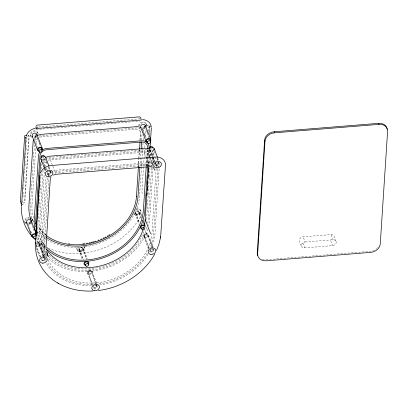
<?xml version="1.0" encoding="UTF-8"?>
<svg xmlns="http://www.w3.org/2000/svg" width="408" height="408" viewBox="0 0 408 408"><rect width="100%" height="100%" fill="white"/><g stroke="black" fill="none" stroke-linecap="round" stroke-linejoin="round"><path stroke-width="0.31" stroke-dasharray="2.04 1.53" d="M22.731 200.512L22.481 204.301L23.18 204.245A2.142 1.214 3.7 0 0 22.491 204.372M22.935 197.36L23.261 192.311M23.47 189.154L23.756 184.737M23.965 181.58L24.25 177.164M24.495 173.38L24.786 168.958M24.99 165.806L25.281 161.389M25.485 158.233L25.811 153.184M26.02 150.027L26.306 145.61M26.515 142.453L26.8 138.037M24.582 200.884L28.825 135.711M34.374 144.906L30.452 205.096A55.136 43.977 -20.8 0 0 33.563 222.217M33.665 218.178A53.565 42.723 -20.8 0 1 31.982 204.969L35.7 147.987M35.986 143.555L36.108 141.658A5.355 4.274 -20.8 0 1 37.842 138.419M41.203 173.68L37.648 228.215A56.707 45.227 -20.8 0 0 46.313 254.408M41.494 169.244L41.902 163.97M43.08 170.416L39.321 228.072A54.993 43.865 -20.8 0 0 45.839 251.053M45.441 247.855A53.565 42.723 -20.8 0 1 40.713 227.95L44.554 169.075M44.717 166.541L44.839 164.643A5.355 4.274 -20.8 0 1 46.094 161.874M138.184 166.801L138.679 159.202M138.725 158.569L139.301 149.705M139.919 140.209L140.413 132.682L140.158 131.172L140.311 131.575M138.414 166.78L138.909 159.186M138.95 158.554L139.526 149.69M140.143 140.194L140.449 132.824M139.944 166.643L141.061 149.537M141.678 140.031L142.137 133.064M141.438 167.137L139.536 196.309A56.707 45.227 -20.8 0 1 104.994 240.868A56.707 45.227 -20.8 0 1 46.752 239.394M141.479 166.505L143.009 143.045M143.213 139.873L143.381 137.338M143.529 166.744L141.882 192.122L142.27 193.05L143.228 193.31M143.57 166.112L144.728 148.41M144.769 147.778L145.013 143.983M145.467 137.027L145.921 130.07M146.253 166.168L147.324 149.695M146.39 166.066L147.461 149.66M148.242 137.669L148.369 135.772M148.655 131.356L149.027 125.679L146.936 125.848A0.714 0.571 -20.8 0 0 146.385 126.097M146.936 166.01L148.002 149.603M148.619 140.138L148.742 138.246M149.114 132.564L149.486 126.888L149.027 125.679M147.395 166.449L147.971 157.595M148.012 156.963L148.466 150.006M149.456 134.834L150.073 125.348M147.783 166.015L148.818 150.164M148.67 166.342L149.165 158.743M149.206 158.11L149.328 156.213A5.355 4.274 -20.8 0 0 144.391 152.23L50.352 159.819A5.355 4.274 -20.8 0 0 48.333 160.313M148.828 166.474L149.318 158.906M149.486 156.381L149.894 150.067M149.981 167.464L146.594 219.417A54.993 43.865 -20.8 0 1 146.457 220.973M150.022 166.831L150.715 155.377A6.788 5.416 -20.8 0 0 145.33 151.031L49.562 158.758A6.788 5.416 -20.8 0 0 47.869 159.268M151.613 167.928L148.267 219.29A56.707 45.227 -20.8 0 1 147.778 223.309M151.659 167.295L152.235 158.416M152.276 157.784L152.388 155.055A8.507 6.783 -20.8 0 0 145.641 149.614L49.434 157.376A8.507 6.783 -20.8 0 0 46.313 158.498M153.01 167.785L149.66 219.188A58.135 46.369 -20.8 0 1 148.66 225.782M153.301 163.343L153.714 156.998M47.257 178.066L43.003 242.311A56.707 45.227 -20.8 0 0 44.548 255.551M141.989 213.858C125.827 246.34 82.931 262.512 49.383 248.63M146.385 125.741L147.196 125.287L150.169 125.037M27.815 135.456L27.938 135.451A1.428 1.137 -20.8 0 1 29.131 136.517L24.888 201.69A1.428 1.137 -20.8 0 1 23.537 202.965L22.486 203.051M150.353 126.842L148.782 127.056A2.142 1.239 -0.7 0 1 150.399 127.209M38.51 127L140.464 118.774M149.486 126.888L150.414 126.812M39.602 137.328A5.355 4.274 -20.8 0 1 41.621 136.833L135.66 129.244A5.355 4.274 -20.8 0 1 140.602 133.227M305.082 241.99L332.943 239.746A3.57 2.846 -20.8 0 1 336.238 242.398A3.57 2.846 -20.8 0 1 332.561 245.616L304.7 247.865A3.57 2.846 -20.8 0 1 301.405 245.208A3.57 2.846 -20.8 0 1 305.082 241.99L303.246 237.16M28.427 135.14L29.075 136.124M336.044 241.296L333.984 236.033L332.948 235.023L331.689 234.569L302.976 236.783C297.85 237.262 299.523 243.627 301.599 246.31M45.023 246.519L37.205 241.286M45.941 234.835L41.407 230.811L37.679 226.216M331.107 234.911L332.943 239.746M330.725 240.781L332.561 245.616M302.864 243.03L304.7 247.865M146.237 123.731L146.543 124.537M157.702 157.921L158.814 160.859M146.737 131.075L147.405 132.84M157.034 158.171L157.921 160.523M144.626 126.026L147.905 134.655M153.337 148.951L153.994 150.674M154.214 151.251L155.524 154.703M156.835 158.156L158.146 161.609M158.365 162.185L158.804 163.333M153.265 152.786L154.601 156.31M154.826 156.896L156.162 160.421M157.054 162.772L158.62 166.882A9.94 7.925 -20.8 0 0 155.785 163.771M143.213 130.356L146.115 137.991M151.944 153.342L155.071 161.563M155.29 162.149L157.299 167.433A8.507 6.783 -20.8 0 0 154.872 164.776M142.28 128.892L145.121 136.374M150.333 150.093L153.173 157.57M153.393 158.146L154.703 161.599M143.846 133.518L144.962 136.456M150.124 150.042L152.577 156.504M152.801 157.09L154.586 161.787M154.811 162.379L155.479 164.138M149.461 150.312L153.923 162.058M150.363 154.005L151.256 156.356M151.475 156.942L153.709 162.812M149.042 154.561L149.71 156.32M149.935 156.907L153.056 165.133M149.328 156.213L152.898 165.607M135.507 128.841L135.66 129.244M144.391 152.23L146.625 158.105M146.849 158.692L149.746 166.326M140.602 210.202L140.908 211.007A3.927 3.131 -20.8 0 1 138.633 215.291A3.927 3.131 -20.8 0 1 133.748 214.2M139.766 212.022A2.499 1.994 -20.8 0 1 136.818 214.929A2.499 1.994 -20.8 0 1 135.67 211.67A2.499 1.994 -20.8 0 1 139.766 212.022L141.55 216.719M148.497 234.993A2.499 1.994 -20.8 0 1 145.564 237.915A2.499 1.994 -20.8 0 1 144.386 234.666A2.499 1.994 -20.8 0 1 148.497 234.993L153.179 247.325M139.092 212.262A1.785 1.423 -20.8 0 1 136.996 214.343A1.785 1.423 -20.8 0 1 136.165 212.017A1.785 1.423 -20.8 0 1 139.092 212.262L141.326 218.132M147.824 235.243A1.785 1.423 -20.8 0 1 145.727 237.323A1.785 1.423 -20.8 0 1 144.896 235.003A1.785 1.423 -20.8 0 1 147.824 235.243L153.179 249.339M138.776 211.92A1.607 1.28 -20.8 0 1 136.884 213.792A1.607 1.28 -20.8 0 1 136.134 211.701A1.607 1.28 -20.8 0 1 138.776 211.92L141.178 218.249M142.928 222.85L143.361 224.002M147.048 233.692A1.607 1.28 -20.8 0 1 145.156 235.569A1.607 1.28 -20.8 0 1 144.406 233.478A1.607 1.28 -20.8 0 1 147.048 233.692L153.163 249.803M135.767 213.063L139.485 222.839M144.044 234.835L149.068 248.069M135.757 213.527L139.327 222.926M144.488 236.513L148.951 248.258M135.089 213.787L139.108 224.354M143.825 236.783L148.512 249.115M84.308 246.707L84.614 247.513M41.468 136.43L41.621 136.833M50.352 159.819L52.586 165.689M52.805 166.275L55.707 173.91M83.411 248.355A2.499 1.994 -20.8 0 1 80.504 251.292A2.499 1.994 -20.8 0 1 79.295 248.059A2.499 1.994 -20.8 0 1 83.411 248.355L87.424 258.927M92.132 271.325L96.818 283.662M82.737 248.605L86.756 259.177M91.468 271.585L95.931 283.336M96.155 283.922L96.823 285.682M82.416 248.263L86.573 259.197M90.688 270.04L96.155 284.422M96.37 284.998L96.808 286.151M37.75 132.58L38.056 133.385M49.149 166.617L50.266 169.555M39.086 142.137L39.755 143.902M46.257 161.012L46.925 162.772M48.486 166.887L49.378 169.233M35.868 134.166L37.837 139.342M38.051 139.919L40.239 145.671M45.232 158.819L47.415 164.572M48.511 167.448L49.603 170.325M49.822 170.901L50.255 172.054M79.402 249.364L83.365 259.799M87.669 271.142L92.728 284.452M79.387 249.829L83.176 259.814M88.113 272.814L92.611 284.646M92.83 285.233L93.503 286.992M78.754 250.175L82.324 259.575M87.445 273.054L91.907 284.804M35.955 141.255L36.108 141.658M44.839 164.643L46.849 169.927M47.073 170.513L49.082 175.802M76.944 249.446L77.25 250.252M34.175 138.761L34.828 140.485M35.705 142.785L36.577 145.09M36.797 145.666L37.454 147.39M41.789 158.809L45.069 167.438M45.288 168.014L46.16 170.315M45.37 168.739L46.043 170.503M44.702 168.994L45.37 170.753M30.421 135.415L30.727 136.216M31.829 204.566L31.982 204.969M40.713 227.95L45.849 241.459M42.891 242.551L45.344 249.007M41.555 243.056L46.685 256.566M32.691 220.121L33.584 222.472M37.148 231.871L38.041 234.218M32.115 219.05L32.421 219.856M39.948 243.663L44.625 256.025M39.28 243.959L44.635 258.055M30.233 220.636L30.666 221.789M30.886 222.36L34.603 232.142M38.5 242.413L44.62 258.524M38.617 244.173L43.08 255.918M43.299 256.505L43.972 258.269M28.101 224.079L31.819 233.861M36.154 245.279L40.525 256.785M30.559 231.05L31.227 232.815M35.945 245.223L40.402 256.974M36.164 247.824L39.734 257.224M24.786 221.881L25.092 222.686M159.14 168.886L155.014 233.284A58.135 46.369 -20.8 0 1 151.633 247.253M157.743 169.152L153.622 233.386A56.707 45.227 -20.8 0 1 150.322 247.019M153.796 155.729L153.785 154.79A9.94 7.925 -20.8 0 0 150.43 149.675M95.253 289.935A3.927 3.131 -20.8 0 1 94.768 289.966M93.6 284.065A3.927 3.131 -20.8 0 1 93.82 283.953M94.998 283.56A3.927 3.131 -20.8 0 1 96.671 283.55M95.416 285.396A1.607 1.28 -20.8 0 1 96.864 286.691A1.607 1.28 -20.8 0 1 95.013 288.048A1.607 1.28 -20.8 0 1 93.784 286.595M93.845 286.426A1.607 1.28 -20.8 0 1 94.034 286.11M94.386 285.773A1.607 1.28 -20.8 0 1 94.641 285.615M84.15 246.34A3.927 3.131 -20.8 0 1 80.366 251.262A3.927 3.131 -20.8 0 1 77.285 246.845M83.813 246.366A3.927 3.131 -20.8 0 1 83.446 250.925A3.927 3.131 -20.8 0 1 78.04 251.323A3.927 3.131 -20.8 0 1 78.356 246.769M262.385 259.462A9.287 7.405 -20.8 0 0 265.812 259.763L370.301 251.333A9.287 7.405 -20.8 0 0 376.849 248.579M378.395 246.881A9.287 7.405 -20.8 0 1 377.68 247.768M45.645 234.983A53.565 42.723 -20.8 0 1 37.903 226.746M34.899 140.291A6.931 5.528 -20.8 0 1 36.817 137.593M39.092 136.18A6.931 5.528 -20.8 0 1 40.82 135.66L136.624 127.928A6.931 5.528 -20.8 0 1 140.418 129.234M45.793 236.956A55.136 43.977 -20.8 0 1 37.434 228.761M34.379 138.317A8.507 6.783 -20.8 0 1 36.649 136.099M45.37 238.471A56.707 45.227 -20.8 0 1 37.582 231.423M142.234 128.862A8.507 6.783 -20.8 0 1 143.662 132.075M45.099 247.87A56.707 45.227 -20.8 0 1 37.159 236.222M45.252 245.825A55.136 43.977 -20.8 0 1 37.307 232.07M36.108 129.03A1.428 1.137 -20.8 0 0 37.215 129.443L138.919 121.237A1.428 1.137 -20.8 0 0 139.832 120.89M27.05 136.823A2.142 1.209 4.6 0 1 27.576 136.741M155.948 168.769A6.788 5.416 -20.8 0 1 156.07 169.473L151.949 233.514A54.993 43.865 -20.8 0 1 106.442 281.005A54.993 43.865 -20.8 0 1 48.103 259.927M153.087 165.628A6.788 5.416 -20.8 0 0 150.685 165.128L54.917 172.854A6.788 5.416 -20.8 0 0 54.06 173.063M46.65 256.443A54.993 43.865 -20.8 0 1 44.676 242.168L48.904 178.118A6.788 5.416 -20.8 0 1 49.118 177.388M153.056 164.011A8.507 6.783 -20.8 0 0 150.996 163.71L54.789 171.472A8.507 6.783 -20.8 0 0 53.713 171.737M147.212 253.225A56.707 45.227 -20.8 0 1 99.098 283.846M92.438 284.427A56.707 45.227 -20.8 0 1 47.241 262.012M46.206 259.916A56.707 45.227 -20.8 0 1 45.589 258.483M48.465 175.399A8.507 6.783 -20.8 0 1 52.668 172.11M153.663 162.884A9.94 7.925 -20.8 0 0 151.256 162.527L54.682 170.32A9.94 7.925 -20.8 0 0 53.428 170.626M150.552 249.665A58.135 46.369 -20.8 0 1 149.333 252.052M147.976 254.398A58.135 46.369 -20.8 0 1 100.098 284.866M96.186 285.35A58.135 46.369 -20.8 0 1 95.212 285.437M91.316 285.636A58.135 46.369 -20.8 0 1 46.344 263.328M45.232 261.202A58.135 46.369 -20.8 0 1 43.697 257.514M43.197 256A58.135 46.369 -20.8 0 1 41.611 242.429L45.88 178.026A9.94 7.925 -20.8 0 1 46.196 176.955M47.292 174.91A9.94 7.925 -20.8 0 1 51.036 171.63M43.763 163.292A6.788 5.416 -20.8 0 1 45.64 160.65M145.824 224.879A54.993 43.865 -20.8 0 1 134.191 247.121M133.595 247.789A54.993 43.865 -20.8 0 1 131.723 249.737M131.08 250.374A54.993 43.865 -20.8 0 1 124.027 256.255M123.272 256.79A54.993 43.865 -20.8 0 1 122.502 257.321M121.727 257.836A54.993 43.865 -20.8 0 1 120.941 258.346M120.146 258.84A54.993 43.865 -20.8 0 1 114.378 262.023M113.526 262.431A54.993 43.865 -20.8 0 1 105.626 265.588M104.723 265.878A54.993 43.865 -20.8 0 1 102 266.669M101.087 266.909A54.993 43.865 -20.8 0 1 48.746 254.633M146.885 227.338A56.707 45.227 -20.8 0 1 104.621 267.337A56.707 45.227 -20.8 0 1 49.052 257.321M43.11 161.303A8.507 6.783 -20.8 0 1 45.375 159.079M147.762 229.077A58.135 46.369 -20.8 0 1 103.958 268.729A58.135 46.369 -20.8 0 1 47.945 258.172M45.67 255.801A58.135 46.369 -20.8 0 1 36.73 237.232M42.702 159.865A9.94 7.925 -20.8 0 1 44.589 158.212M31.125 136.384A3.927 3.131 -20.8 0 1 33.16 130.948A3.927 3.131 -20.8 0 1 37.811 134.181M36.389 136.211A3.927 3.131 -20.8 0 1 33.64 137.19M31.645 136.746A3.927 3.131 -20.8 0 1 31.462 136.634M31.595 137.323A3.927 3.131 -20.8 0 1 32.89 131.983A3.927 3.131 -20.8 0 1 38.209 134.171M36.695 137.017A3.927 3.131 -20.8 0 1 34.19 137.981M35.94 134.65A1.607 1.28 -20.8 0 1 34.828 135.956A1.607 1.28 -20.8 0 1 33.13 135.716M36.475 136.139A2.499 1.994 -20.8 0 1 33.701 137.185M36.21 135.323A1.785 1.423 -20.8 0 1 33.645 136.527M40.693 150.44A1.785 1.423 -20.8 0 1 40.28 150.623M50.934 171.314A2.499 1.994 -20.8 0 1 51.01 171.554M51.046 171.809A2.499 1.994 -20.8 0 1 49.251 174.129A2.499 1.994 -20.8 0 1 46.435 173.441M50.138 171.345A1.785 1.423 -20.8 0 1 49.271 173.502A1.785 1.423 -20.8 0 1 46.935 172.849M49.445 170.855A1.785 1.423 -20.8 0 1 49.955 171.141M45.385 158.87A2.499 1.994 -20.8 0 1 42.305 160.145M44.87 158.488A1.785 1.423 -20.8 0 1 42.371 159.513M50.419 175.328A3.927 3.131 -20.8 0 1 50.194 175.435M49.495 175.7A3.927 3.131 -20.8 0 1 48.042 175.884M47.445 169.794A3.927 3.131 -20.8 0 1 47.915 169.621M48.95 171.314A1.607 1.28 -20.8 0 1 50.301 172.706A1.607 1.28 -20.8 0 1 48.333 173.956A1.607 1.28 -20.8 0 1 47.292 172.37M47.42 172.13A1.607 1.28 -20.8 0 1 47.67 171.839M47.904 171.651A1.607 1.28 -20.8 0 1 48.552 171.37M43.957 157.08A1.607 1.28 -20.8 0 1 42.31 157.855M145.279 126.959A2.499 1.994 -20.8 0 1 142.305 128.444A3.927 3.131 -20.8 0 0 145.37 127.056M144.779 125.965A1.785 1.423 -20.8 0 1 143.815 127.617A1.785 1.423 -20.8 0 1 141.78 127.561M149.471 142.203A2.499 1.994 -20.8 0 1 149.328 142.275M138.776 125.985A3.927 3.131 -20.8 0 1 142.774 121.967A3.927 3.131 -20.8 0 1 146.36 125.327M139.113 125.975A3.927 3.131 -20.8 0 1 143.805 122.767A3.927 3.131 -20.8 0 1 146.543 126.541M145.319 128.183A3.927 3.131 -20.8 0 1 142.356 129.244M140.209 128.627A3.927 3.131 -20.8 0 1 140.041 128.5M139.74 128.219A3.927 3.131 -20.8 0 1 139.607 128.066M144.463 125.939A1.607 1.28 -20.8 0 1 143.402 127.179A1.607 1.28 -20.8 0 1 141.755 127.046M160.196 165.617A3.927 3.131 -20.8 0 1 160.033 165.786M159.666 166.102A3.927 3.131 -20.8 0 1 159.472 166.25M157.661 167.03A3.927 3.131 -20.8 0 1 156.453 167.122M154.821 161.746A3.927 3.131 -20.8 0 1 155.014 161.594M155.637 161.201A3.927 3.131 -20.8 0 1 156.091 160.992M157.529 160.655A3.927 3.131 -20.8 0 1 158.013 160.645M157.626 162.562A1.607 1.28 -20.8 0 1 158.753 164.184A1.607 1.28 -20.8 0 1 156.483 165.113A1.607 1.28 -20.8 0 1 156.096 163.185M156.56 162.817A1.607 1.28 -20.8 0 1 156.835 162.69M152.398 148.441A1.607 1.28 -20.8 0 1 150.419 149.022M159.523 162.741A2.499 1.994 -20.8 0 1 158.003 165.286A2.499 1.994 -20.8 0 1 154.999 164.74M158.743 162.705A1.785 1.423 -20.8 0 1 157.483 164.868A1.785 1.423 -20.8 0 1 155.397 163.695M158.207 162.195A1.785 1.423 -20.8 0 1 158.584 162.481M153.699 150.414A2.499 1.994 -20.8 0 1 151.123 151.434A2.499 1.994 -20.8 0 1 149.364 149.945M153.505 149.41A1.785 1.423 -20.8 0 1 151.858 150.838A1.785 1.423 -20.8 0 1 150.093 149.955M152.505 253.378A3.927 3.131 -20.8 0 1 152.266 253.445M149.578 247.921A3.927 3.131 -20.8 0 1 150.001 247.671M150.69 247.376A3.927 3.131 -20.8 0 1 153.515 247.314M150.924 249.288A1.607 1.28 -20.8 0 1 153.209 249.961A1.607 1.28 -20.8 0 1 151.373 251.685A1.607 1.28 -20.8 0 1 150.292 249.885M150.46 249.655A1.607 1.28 -20.8 0 1 150.756 249.395M153.918 249.334A2.499 1.994 -20.8 0 1 152.072 251.869A2.499 1.994 -20.8 0 1 149.18 250.879M152.883 248.885A1.785 1.423 -20.8 0 1 152.215 251.195A1.785 1.423 -20.8 0 1 149.787 250.436M145.177 227.011A2.499 1.994 -20.8 0 1 144.855 227.771M144.677 228.006A2.499 1.994 -20.8 0 1 144.35 228.327M136.17 208.626A3.927 3.131 -20.8 0 1 140.602 212.206A3.927 3.131 -20.8 0 1 134.099 214.164M136.241 209.508A3.927 3.131 -20.8 0 1 140.908 211.007M135.558 209.814A3.927 3.131 -20.8 0 1 136.007 209.6M144.825 227.883A1.607 1.28 -20.8 0 1 144.325 229.51M45.375 258.024A2.499 1.994 -20.8 0 1 43.763 260.539A2.499 1.994 -20.8 0 1 40.8 259.911M44.242 257.55A1.785 1.423 -20.8 0 1 43.687 259.947A1.785 1.423 -20.8 0 1 41.239 259.055M36.149 243.168A2.499 1.994 -20.8 0 1 39.392 242.984A2.499 1.994 -20.8 0 1 39.484 245.692A2.499 1.994 -20.8 0 1 36.261 246.478M36.19 243.959A1.785 1.423 -20.8 0 1 38.755 243.362A1.785 1.423 -20.8 0 1 38.821 245.519A1.785 1.423 -20.8 0 1 36.241 245.682M45.951 260.926A3.927 3.131 -20.8 0 1 45.778 261.094M44.329 262.007A3.927 3.131 -20.8 0 1 43.86 262.166M39.688 258.126A3.927 3.131 -20.8 0 1 39.8 257.933M40.565 257.05A3.927 3.131 -20.8 0 1 40.749 256.892M42.514 256.02A3.927 3.131 -20.8 0 1 44.88 256.035M42.815 257.866A1.607 1.28 -20.8 0 1 44.661 259.202A1.607 1.28 -20.8 0 1 42.192 260.284A1.607 1.28 -20.8 0 1 42.35 258.07M36.7 241.755A1.607 1.28 -20.8 0 1 38.556 243.02A1.607 1.28 -20.8 0 1 36.215 244.234M31.12 217.796A3.927 3.131 -20.8 0 1 32.115 220.861M30.554 222.824A3.927 3.131 -20.8 0 1 28.004 223.661M25.49 222.855A3.927 3.131 -20.8 0 1 25.077 219.285A3.927 3.131 -20.8 0 1 28.978 217.178M31.595 218.724A3.927 3.131 -20.8 0 1 32.528 221.253M31.248 223.334A3.927 3.131 -20.8 0 1 28.555 224.451M26.51 224.119A3.927 3.131 -20.8 0 1 26.132 223.91M25.959 223.793A3.927 3.131 -20.8 0 1 25.383 220.091A3.927 3.131 -20.8 0 1 29.524 217.989M30.253 221.371A1.607 1.28 -20.8 0 1 28.03 222.488M27.698 222.345A1.607 1.28 -20.8 0 1 27.56 222.243M30.641 222.829A2.499 1.994 -20.8 0 1 28.065 223.655M30.6 221.697A1.785 1.423 -20.8 0 1 28.004 222.998M35.236 237.466A2.499 1.994 -20.8 0 1 34.792 237.645M34.425 237.15A1.785 1.423 -20.8 0 1 34.206 237.186M87.236 265.154A2.499 1.994 -20.8 0 1 87.088 265.215M86.904 264.675A1.785 1.423 -20.8 0 1 86.685 264.741M97.527 285.544A2.499 1.994 -20.8 0 1 95.834 288.191A2.499 1.994 -20.8 0 1 92.846 287.273M96.364 285.115A1.785 1.423 -20.8 0 1 95.89 287.543A1.785 1.423 -20.8 0 1 93.417 286.64M88.735 271.922A1.607 1.28 -20.8 0 0 90.714 270.116A1.607 1.28 -20.8 0 0 88.113 269.79A1.607 1.28 -20.8 0 0 88.735 271.922M80.463 250.15A1.607 1.28 -20.8 0 0 82.442 248.339A1.607 1.28 -20.8 0 0 79.841 248.013A1.607 1.28 -20.8 0 0 80.463 250.15M80.565 250.696A1.785 1.423 -20.8 0 0 82.768 248.686A1.785 1.423 -20.8 0 0 79.876 248.324A1.785 1.423 -20.8 0 0 80.565 250.696M89.102 274.268A2.499 1.994 -20.8 0 0 92.172 271.447A2.499 1.994 -20.8 0 0 88.123 270.953A2.499 1.994 -20.8 0 0 89.102 274.268M89.296 273.681A1.785 1.423 -20.8 0 0 91.499 271.672A1.785 1.423 -20.8 0 0 88.607 271.31A1.785 1.423 -20.8 0 0 89.296 273.681"/><path stroke-width="0.61" d="M21.44 206.438C20.951 216.929 24.49 227.567 31.35 235.544M20.4 201.226L24.648 136.048M35.899 128.377L35.975 127.204M35.618 242.928L40.035 175.175M46.262 235.457A53.565 42.723 -20.8 0 0 102.163 239.384A53.565 42.723 -20.8 0 0 136.471 196.539L138.373 167.418M139.567 149.058L140.02 142.091M139.903 167.275L138.006 196.421A55.136 43.977 -20.8 0 1 103.556 240.144A55.136 43.977 -20.8 0 1 46.446 237.42M141.102 148.905L141.556 141.933M146.207 166.801L143.361 210.518A55.136 43.977 -20.8 0 1 104.519 256.03A55.136 43.977 -20.8 0 1 45.788 246.391M147.405 148.425L147.482 146.462A6.931 5.528 -20.8 0 0 141.979 142.025L46.175 149.756A6.931 5.528 -20.8 0 0 40.035 155.132L35.807 219.193A55.136 43.977 -20.8 0 0 36.542 229.133M147.742 166.648L144.891 210.406A56.707 45.227 -20.8 0 1 106.309 256.688A56.707 45.227 -20.8 0 1 46.262 248.987M148.9 148.894L149.012 146.171A8.507 6.783 -20.8 0 0 142.264 140.724L46.058 148.486A8.507 6.783 -20.8 0 0 41.998 150.19M150.557 233.616L145.202 219.519L148.629 166.974M147.099 192.979L146.931 195.503A2.142 1.214 3.7 0 0 146.885 195.401M147.262 190.454L147.507 186.67M147.635 184.778L147.88 180.989M148.043 178.464L148.293 174.68M148.456 172.156L148.701 168.371M150.062 147.543L151.337 127.984A2.142 1.239 -0.7 0 0 151.144 127.678M257.754 255.724A9.287 7.405 -20.8 0 1 257.254 252.858L264.603 140.128A9.287 7.405 -20.8 0 1 274.156 131.764L378.644 123.333A9.287 7.405 -20.8 0 1 387.192 129.244M378.644 123.333L379.042 124.379A9.287 7.405 -20.8 0 1 387.6 131.284L380.251 244.015A9.287 7.405 -20.8 0 1 370.699 252.379L266.21 260.809A9.287 7.405 -20.8 0 1 257.652 253.909L265.001 141.173L264.603 140.128M160.635 236.875L165.47 165.378C166.041 160.069 160.415 156.361 155.545 157.095L51.056 165.526C46.614 165.908 42.203 168.621 40.54 172.87M156.499 250.522L158.947 244.157L160.502 237.686M160.487 237.787L160.65 236.773M35.98 126.521L36.679 125.271M26.194 136.073C27.341 132.039 31.09 129.142 35.103 128.306M98.389 290.532C121.293 287.66 143.438 274.497 154.739 254.036M51.036 176.985L50.245 179.056L46.084 246.029M24.776 135.691L26.632 135.288M108.931 235.186L109.727 234.717M107.324 236.084L108.13 235.64M104.866 237.354L105.692 236.941M53.147 175.144L55.978 174.287L150.042 166.699L152.704 167.091M103.193 238.144L104.03 237.757M100.643 239.246L101.495 238.889M98.047 240.241L98.914 239.919M94.528 241.398L95.416 241.128M92.749 241.903L93.641 241.658M90.959 242.357L91.856 242.138M89.163 242.765L90.061 242.566M86.455 243.275L87.358 243.117M84.645 243.55L82.839 243.775M37.138 125.113L138.842 116.907A1.428 0.811 3.7 0 1 140.541 117.601L141 118.81M265.001 141.173A9.287 7.405 -20.8 0 1 274.553 132.809L379.042 124.379M93.024 291.001C81.136 291.618 68.927 289.359 58.507 283.453M142.484 119.61C146.605 119.595 150.934 122.517 151.322 126.842M68.626 243.683L69.493 243.79M35.547 246.549C35.654 261.605 44.819 275.686 57.768 283.025M57.686 282.979L58.589 283.504M35.802 240.088L34.456 238.848M274.156 131.764L274.553 132.809M257.254 252.858L257.652 253.909M145.401 125.552L150.756 139.648M154.132 148.522L157.478 157.335M140.724 127.316L146.079 141.413M153.347 166.785L154.683 170.309M136.318 196.136L136.471 196.539M142.892 220.244L144.452 224.354M36.853 134.247L42.208 148.344M45.579 157.218L48.924 166.031M32.176 136.012L37.531 150.108M40.912 159.008L44.477 168.402M46.68 252.532L48.246 256.647L46.67 251.088M36.348 234.228L31.217 220.682A56.707 45.227 -20.8 0 1 28.922 205.229L33.17 140.989A8.507 6.783 -20.8 0 1 33.441 140.071M21.221 203.633L20.41 201.44M26.54 222.482L31.895 236.579M36.343 224.232A53.565 42.723 -20.8 0 1 35.644 222.931M36.531 128.28A2.142 0.428 84.8 0 1 36.97 128.449L141.459 120.018A2.142 0.52 88.5 0 0 141.02 119.722M26.341 137.119A2.142 1.209 4.6 0 0 25.949 138.098L21.547 205.622A2.142 1.214 3.7 0 1 21.599 204.994M36.123 226.879A55.136 43.977 -20.8 0 1 35.715 226.231M37.582 135.517A8.507 6.783 -20.8 0 1 40.703 134.39L136.91 126.628A8.507 6.783 -20.8 0 1 140.786 127.694M31.804 222.125A56.707 45.227 -20.8 0 1 31.508 221.406M39.734 152.414A8.507 6.783 -20.8 0 0 38.525 155.081L34.272 219.326A56.707 45.227 -20.8 0 0 36.577 234.773M21.44 203.964A1.428 1.137 -20.8 0 1 21.165 203.235M25.413 138.062A1.428 1.137 -20.8 0 1 25.877 137.2M36.45 128.311A1.428 1.137 -20.8 0 1 36.547 128.005M36.99 127.474A1.428 1.137 -20.8 0 1 37.903 127.128M145.202 219.519A53.565 42.723 -20.8 0 1 103.097 265.18A53.565 42.723 -20.8 0 1 45.829 248.487M149.415 149.17A9.94 7.925 -20.8 0 0 145.901 148.43L49.327 156.223A9.94 7.925 -20.8 0 0 45.681 157.534M36.496 235.64A58.135 46.369 -20.8 0 1 36.261 228.332L40.525 163.929A9.94 7.925 -20.8 0 1 41.937 160.813M32.793 136.818A2.499 1.994 -20.8 0 1 33.823 133.294A2.499 1.994 -20.8 0 1 36.919 135.262M39.357 151.317A2.499 1.994 -20.8 0 1 37.597 148.823A2.499 1.994 -20.8 0 1 41.055 147.319A2.499 1.994 -20.8 0 1 41.83 150.236M38.995 150.623A1.785 1.423 -20.8 0 1 38.372 148.716A1.785 1.423 -20.8 0 1 40.749 147.88A1.785 1.423 -20.8 0 1 41.397 149.782M41.427 159.727A2.499 1.994 -20.8 0 1 42.32 156.376A2.499 1.994 -20.8 0 1 45.691 157.712M41.402 157.493A1.607 1.28 -20.8 0 1 42.187 155.336A1.607 1.28 -20.8 0 1 44.207 156.427M140.984 127.75A2.499 1.994 -20.8 0 1 142.581 124.46A2.499 1.994 -20.8 0 1 145.462 126.444M147.512 142.514A2.499 1.994 -20.8 0 1 146.237 139.837A2.499 1.994 -20.8 0 1 149.741 138.618A2.499 1.994 -20.8 0 1 150.312 141.54M147.477 141.851A1.785 1.423 -20.8 0 1 146.911 139.944A1.785 1.423 -20.8 0 1 149.257 139.118A1.785 1.423 -20.8 0 1 149.95 140.979M149.96 148.767A1.607 1.28 -20.8 0 1 150.578 146.635A1.607 1.28 -20.8 0 1 152.735 147.461M149.364 149.43A2.499 1.994 -20.8 0 1 152.22 147.324A2.499 1.994 -20.8 0 1 154.163 149.542M142.173 229.026A2.499 1.994 -20.8 0 1 140.689 226.165A2.499 1.994 -20.8 0 1 144.611 225.394M141.749 228.281A1.785 1.423 -20.8 0 1 141.724 225.935A1.785 1.423 -20.8 0 1 144.417 226.272M143.397 229.893A1.607 1.28 -20.8 0 1 141.882 228.393A1.607 1.28 -20.8 0 1 144.264 227.384M35.695 246.111A2.499 1.994 -20.8 0 1 35.705 243.586M35.71 243.902A1.607 1.28 -20.8 0 1 35.72 242.413M29.993 218.035A3.927 3.131 -20.8 0 1 30.442 218.137M36.113 237.961A1.607 1.28 -20.8 0 1 33.793 238.435A1.607 1.28 -20.8 0 1 33.813 236.487A1.607 1.28 -20.8 0 1 36.128 236.405M27.157 223.288A2.499 1.994 -20.8 0 1 27.759 219.963A2.499 1.994 -20.8 0 1 31.294 220.958M31.329 221.34A2.499 1.994 -20.8 0 1 31.202 221.993M33.716 237.782A2.499 1.994 -20.8 0 1 32.39 234.631A2.499 1.994 -20.8 0 1 36.521 234.697M33.267 237.058A1.785 1.423 -20.8 0 1 33.482 234.508A1.785 1.423 -20.8 0 1 35.986 235.61M85.858 265.389A2.499 1.994 -20.8 0 1 84.15 262.874A2.499 1.994 -20.8 0 1 87.633 261.406A2.499 1.994 -20.8 0 1 88.352 264.343M85.517 264.695A1.785 1.423 -20.8 0 1 84.93 262.772A1.785 1.423 -20.8 0 1 87.312 261.967A1.785 1.423 -20.8 0 1 87.929 263.879M94.595 290.746A3.927 3.131 -20.8 0 0 99.328 286.248A3.927 3.131 -20.8 0 0 92.917 285.585A3.927 3.131 -20.8 0 0 94.595 290.746M86.583 266.256A1.607 1.28 -20.8 0 0 88.562 264.45A1.607 1.28 -20.8 0 0 85.961 264.124A1.607 1.28 -20.8 0 0 86.583 266.256M40.06 152.184A1.607 1.28 -20.8 0 0 42.014 150.353A1.607 1.28 -20.8 0 0 39.398 150.062A1.607 1.28 -20.8 0 0 40.06 152.184M48.108 176.674A3.927 3.131 -20.8 0 0 52.765 172.12A3.927 3.131 -20.8 0 0 46.328 171.549A3.927 3.131 -20.8 0 0 48.108 176.674M148.639 143.432A1.607 1.28 -20.8 0 0 150.532 141.561A1.607 1.28 -20.8 0 0 147.89 141.341A1.607 1.28 -20.8 0 0 148.639 143.432M156.524 167.907A3.927 3.131 -20.8 0 0 161.328 163.46A3.927 3.131 -20.8 0 0 154.948 162.71A3.927 3.131 -20.8 0 0 156.524 167.907M150.884 254.378A3.927 3.131 -20.8 0 0 155.688 249.931A3.927 3.131 -20.8 0 0 149.313 249.181A3.927 3.131 -20.8 0 0 150.884 254.378M42.473 263.145A3.927 3.131 -20.8 0 0 47.129 258.59A3.927 3.131 -20.8 0 0 40.693 258.014A3.927 3.131 -20.8 0 0 42.473 263.145"/></g></svg>
